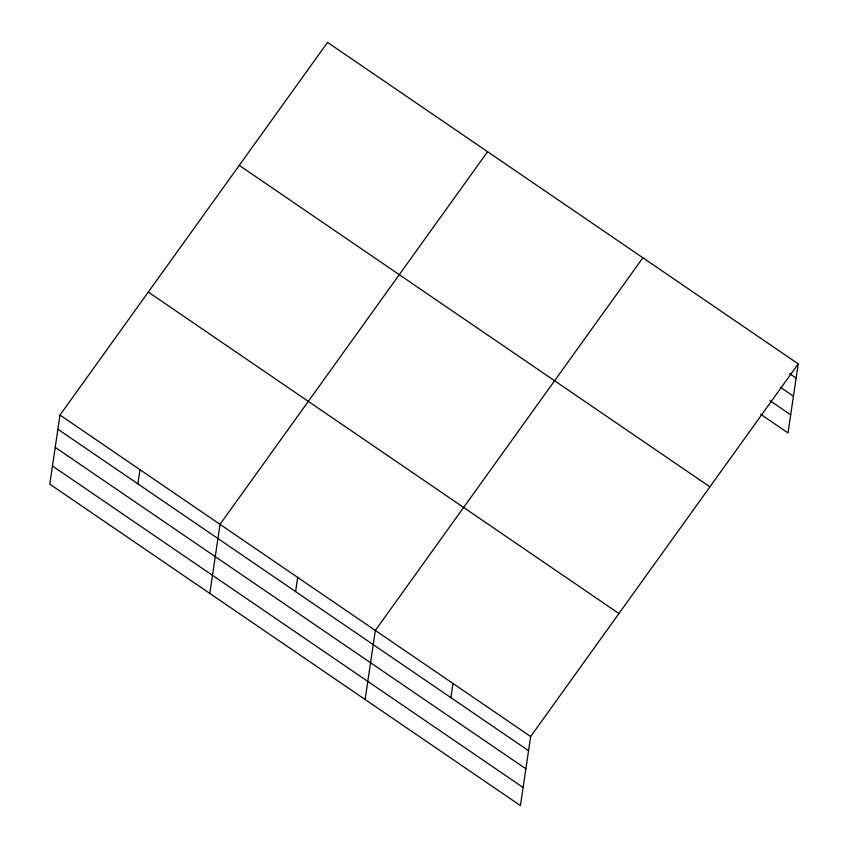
<?xml version="1.0" encoding="UTF-8"?>
<svg xmlns="http://www.w3.org/2000/svg" width="848" height="848" viewBox="0 0 848 848"><rect width="100%" height="100%" fill="white"/><g stroke="black" fill="none" stroke-linecap="round" stroke-linejoin="round"><path stroke-width="1.27" d="M59.996 415.054L49.788 484.134L520.449 805.6L530.647 736.52L798.212 363.866L327.551 42.4L59.996 415.054L530.647 736.52M137.906 483.879L140.005 469.707M209.816 593.43L220.014 524.35L487.579 151.697M295.581 591.575L297.669 577.393M365.128 699.515L375.335 630.435L642.89 257.781M450.892 697.66L452.991 683.477M798.212 363.866L788.004 432.946L760.667 414.269M789.552 373.565L796.113 378.049M780.308 387.197L793.442 396.164M769.899 400.638L790.686 414.831M239.253 165.371L709.914 486.847M148.283 292.072L618.945 613.549M57.897 429.236L528.558 750.703M55.226 447.352L525.877 768.818M52.47 466.018L523.121 787.485"/></g></svg>
